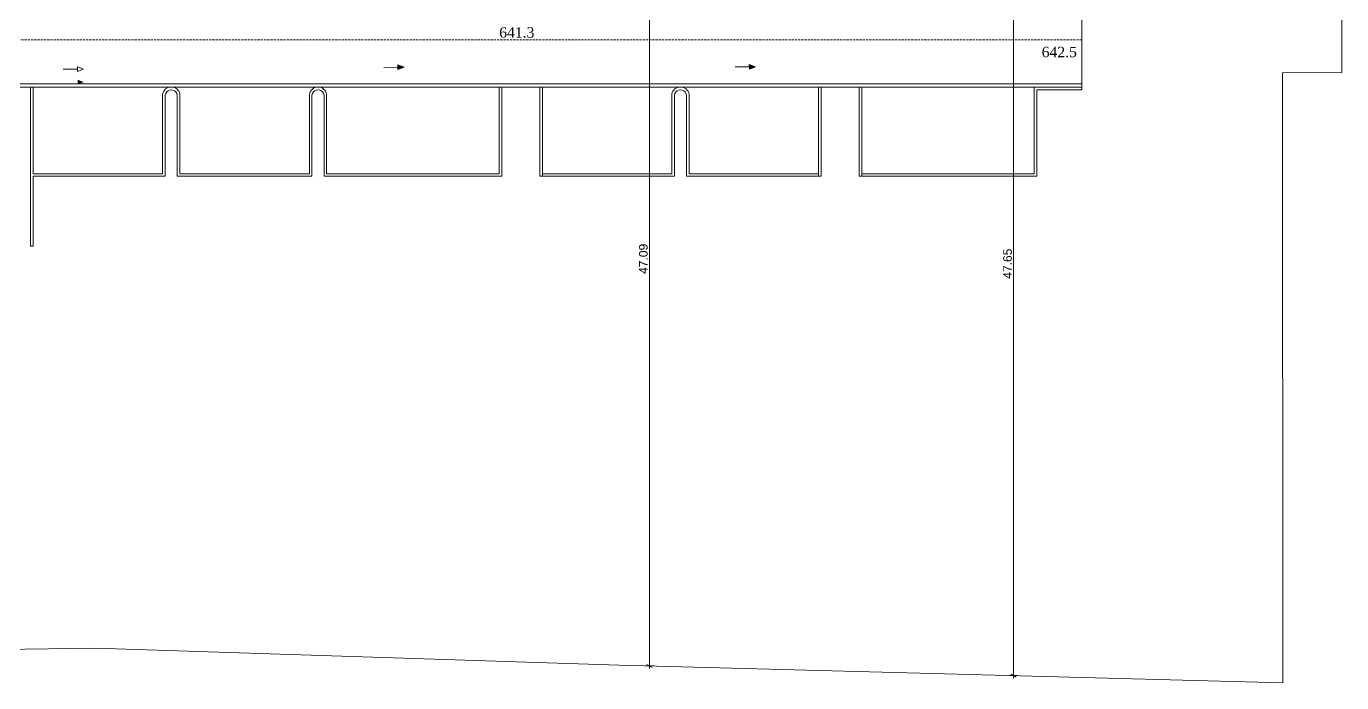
# Model space of a CAD drawing. Header units: millimetres. Extents: x 476571643 to 477489869, y 4620928210 to 4621294454.
# Drawn here: x 477180618 to 477256827, y 4620977771 to 4621015770 of the extents above; entities that cross this region are included whole.
import ezdxf

# ---------------------------------------------------------------- set-up
doc = ezdxf.new("R2010")
doc.units = ezdxf.units.MM
doc.header["$MEASUREMENT"] = 0
doc.linetypes.add('( Hidden )', pattern=[187.5, 125, -62.5])
doc.layers.add('New_._Pen_No__252', color=7, linetype='Continuous', lineweight=0, true_color=0x666666)
for name, color, linetype, lineweight in [('New_gza_Pen_No__250', 7, 'Continuous', 0), ('New_New_piketebi_Pen_No__7_Pen_No__1', 1, 'Continuous', 0), ('New_საბავშვო მოედნები_Pen_No__250', 7, 'Continuous', 0), ('New_საბავშვო მოედნები_Pen_No__255', 255, 'Continuous', 0), ('RED LINE_Pen_No__1', 1, 'Continuous', 0), ('zoma_Pen_No__1', 1, 'Continuous', 0)]:
    doc.layers.add(name, color=color, linetype=linetype, lineweight=lineweight)
doc.layers.add('zoma', color=7, linetype='Continuous')
doc.styles.add('GENERATED_STYLE_2', font='arial.ttf')
doc.styles.add('GENERATED_STYLE_5', font='times.ttf')
doc.dimstyles.new('GENERATED_STYLE__13', dxfattribs={"dimtxt": 500, "dimasz": 228, "dimexe": 0.18, "dimexo": 3, "dimgap": 0.09, "dimtad": 1, "dimlfac": 0.001, "dimzin": 0, "dimdsep": 46, "dimtxsty": 'GENERATED_STYLE_2', "dimblk": 'ARROWHEAD_2', "dimblk1": 'ARROWHEAD_2', "dimblk2": 'ARROWHEAD_2', "dimcen": 0.09, "dimclrd": 1, "dimclre": 1, "dimclrt": 1, "dimadec": 0, "dimazin": 0, "dimtfac": 1, "dimtdec": 4, "dimtmove": 0, "dimatfit": 3, "dimfxl": 1, "dimtolj": 1, "dimtzin": 0, "dimarcsym": 0})

# ---------------------------------------------------------------- blocks, each defined once
blk = doc.blocks.new('*D1266', base_point=(476844527, 4621385791))
at = {"layer": 'zoma_Pen_No__1', "color": 1, "linetype": 'Continuous', "lineweight": 0, "transparency": 16777216}
for p, q in [((477238047, 4621025833), (477237597, 4621025833)), ((477237972, 4621025746), (477237672, 4621025919)), ((477237822, 4621025833), (477237822, 4621025979)), ((477237822, 4620978184), (477237822, 4621025833)), ((477238047, 4620978184), (477237597, 4620978184)), ((477237672, 4620978270), (477237972, 4620978097)), ((477237822, 4620978037), (477237822, 4620978184))]:
    blk.add_line(p, q, dxfattribs=at)
at = {"layer": 'zoma_Pen_No__1', "color": 1, "lineweight": 0, "transparency": 16777216, "insert": (477237722, 4621001153), "char_height": 500, "attachment_point": 7, "rotation": 90, "style": 'GENERATED_STYLE_2'}
blk.add_mtext('\\A1;{\\pql;\\fArial CYR|b0|i0|c204|p34;47.65}', dxfattribs=at)
blk = doc.blocks.new('ARROWHEAD_2')
at = {"color": 0, "linetype": 'Continuous', "lineweight": 0}
for p, q in [((0, 0), (-1, 0)), ((-0.38, -0.66), (0.38, 0.66))]:
    blk.add_line(p, q, dxfattribs=at)
blk = doc.blocks.new('*D1267', base_point=(476844527, 4621385791))
at = {"layer": 'zoma_Pen_No__1', "color": 1, "linetype": 'Continuous', "lineweight": 0, "transparency": 16777216}
for p, q in [((477216947, 4621025833), (477216497, 4621025833)), ((477216872, 4621025746), (477216572, 4621025919)), ((477216722, 4621025833), (477216722, 4621025979)), ((477216722, 4620978744), (477216722, 4621025833)), ((477216947, 4620978744), (477216497, 4620978744)), ((477216572, 4620978830), (477216872, 4620978657)), ((477216722, 4620978597), (477216722, 4620978744))]:
    blk.add_line(p, q, dxfattribs=at)
at = {"layer": 'zoma_Pen_No__1', "color": 1, "lineweight": 0, "transparency": 16777216, "insert": (477216622, 4621001433), "char_height": 500, "attachment_point": 7, "rotation": 90, "style": 'GENERATED_STYLE_2'}
blk.add_mtext('\\A1;{\\pql;\\fArial CYR|b0|i0|c204|p34;47.09}', dxfattribs=at)

msp = doc.modelspace()

# ---------------------------------------------------------------- hatches: boundary and pattern name
at = {"layer": 'New_საბავშვო მოედნები_Pen_No__255', "linetype": 'Continuous', "lineweight": 0}
for points in [[(477202148.341, 4621013262.776), (477202504.106, 4621013402.228), (477202146.652, 4621013537.294)], [(477222509.065, 4621013282.887), (477222864.831, 4621013422.339), (477222507.377, 4621013557.405)], [(477183584.236, 4621012405.836), (477183940.852, 4621012543.098), (477183584.236, 4621012680.36)]]:
    msp.add_hatch(color=255, dxfattribs=at).paths.add_polyline_path(points)

# ---------------------------------------------------------------- linework, layer by layer
at = {"layer": 'New_._Pen_No__252', "color": 251, "linetype": 'Continuous', "lineweight": 0, "true_color": 0x666666, "flags": 128}
for points in [[(477180867.782, 4621003039.381), (477180867.782, 4621012239.381), (477181017.838, 4621012239.381), (477181017.838, 4621007239.381), (477188517.866, 4621007239.381), (477188517.81, 4621011842.188, -0.835989975), (477189517.782, 4621011842.034), (477189517.838, 4621007239.381), (477197017.838, 4621007239.381), (477197017.782, 4621011839.446, -0.84042944), (477198017.784, 4621011839.463), (477198017.838, 4621007239.381), (477208017.838, 4621007239.381), (477208017.838, 4621012239.381), (477208166.782, 4621012239.381), (477208166.782, 4621007089.381), (477208017.838, 4621007089.381), (477197867.812, 4621007089.381), (477197867.785, 4621011692.032, 1.139779908), (477197167.782, 4621011692.034), (477197167.782, 4621007089.381), (477189367.782, 4621007089.381), (477189367.782, 4621011692.034, 1.135456611), (477188667.782, 4621011692.034), (477188667.782, 4621007089.356), (477181017.838, 4621007089.376), (477181017.838, 4621003039.381)], [(477210517.838, 4621007239.381), (477218017.866, 4621007239.381), (477218017.81, 4621011842.188, -0.835989975), (477219017.782, 4621011842.034), (477219017.838, 4621007239.381), (477226517.838, 4621007239.381), (477226517.838, 4621007089.386), (477219017.84, 4621007089.386), (477218867.782, 4621007089.386), (477218867.782, 4621007239.381), (477218867.782, 4621011692.034, 1.135456611), (477218167.782, 4621011692.034), (477218167.782, 4621007239.381), (477218167.782, 4621007089.381), (477218017.868, 4621007089.381), (477210517.838, 4621007089.381)]]:
    msp.add_lwpolyline(points, format="xyb", close=True, dxfattribs=at)
for points in [[(477210367.782, 4621007089.381), (477210367.782, 4621012239.381), (477210517.838, 4621012239.381), (477210517.838, 4621007089.381)], [(477226517.777, 4621012239.381), (477226667.782, 4621012239.381), (477226667.782, 4621007089.386), (477226517.89, 4621007089.386), (477226517.885, 4621007239.381), (477226517.838, 4621007239.381), (477226517.837, 4621007382.612)], [(477228867.836, 4621012239.379), (477229017.838, 4621012239.381), (477229017.896, 4621007239.381), (477229017.896, 4621007089.386), (477228867.866, 4621007089.386)], [(477229017.843, 4621007089.381), (477229017.843, 4621007239.381), (477239017.838, 4621007239.381), (477239017.838, 4621012239.381), (477240167.885, 4621012239.381), (477241767.828, 4621012239.381), (477241767.828, 4621012089.042), (477239167.885, 4621012089.042), (477239167.885, 4621007089.386), (477239017.838, 4621007089.381)]]:
    msp.add_lwpolyline(points, close=True, dxfattribs=at)
at = {"layer": 'New_gza_Pen_No__250', "color": 7, "linetype": 'Continuous', "lineweight": 0}
msp.add_lwpolyline([(477129038.055, 4620987795.159), (477129039.988, 4620983880.963), (477128206.296, 4620982941.26), (477137045.279, 4620982574.138), (477137093.048, 4620982572.154), (477137182.898, 4621003679.885, -0.315884232), (477145108.144, 4621012239.381), (477241767.828, 4621012239.381), (477241767.828, 4621017739.098), (477153022.553, 4621017739.098, -0.326553554), (477149792.168, 4621020901.07), (477149770.869, 4621056644.176)], format="xyb", dxfattribs=at)
at = {"layer": 'New_საბავშვო მოედნები_Pen_No__250', "color": 7, "linetype": '( Hidden )', "lineweight": 0}
msp.add_lwpolyline([(477241767.828, 4621014989.381), (477146313.336, 4621014989.381)], dxfattribs=at)
at = {"layer": 'New_საბავშვო მოედნები_Pen_No__250', "color": 7, "linetype": 'Continuous', "lineweight": 0}
for points in [[(477182760.666, 4621013293.098), (477183584.236, 4621013293.098)], [(477201323.943, 4621013394.971), (477202147.497, 4621013400.035)], [(477221684.667, 4621013415.081), (477222508.221, 4621013420.146)]]:
    msp.add_lwpolyline(points, dxfattribs=at)
for points in [[(477183584.236, 4621013155.836), (477183940.852, 4621013293.098), (477183584.236, 4621013430.36)], [(477202148.341, 4621013262.776), (477202504.106, 4621013402.228), (477202146.652, 4621013537.294)], [(477222509.065, 4621013282.887), (477222864.831, 4621013422.339), (477222507.377, 4621013557.405)]]:
    msp.add_lwpolyline(points, close=True, dxfattribs=at)
msp.add_lwpolyline([(477136967.536, 4620982574.138), (477136967.536, 4621003658.304, -0.316964699), (477145322.738, 4621012439.381), (477241767.828, 4621012439.381)], format="xyb", dxfattribs=at)
at = {"layer": 'RED LINE_Pen_No__1', "color": 1, "linetype": 'Continuous', "lineweight": 0, "flags": 128}
msp.add_lwpolyline([(477256809.582, 4621056332.631), (477256827.237, 4621013095.825), (477253396.723, 4621013081.859), (477253411.23, 4620977770.862), (477214966.81, 4620978790.229), (477184625.849, 4620979760.104), (477160061.115, 4620979420.382)], dxfattribs=at)

# ---------------------------------------------------------------- texts
at = {"layer": 'New_New_piketebi_Pen_No__7_Pen_No__1', "color": 1, "linetype": 'Continuous', "lineweight": 0, "char_height": 600, "attachment_point": 6, "style": 'GENERATED_STYLE_5'}
for s, insert in [('\\A1;{\\pqr;\\fTimes New Roman|b0|i0|c0|p18;641.\\fTimes New Roman|b0|i0|c0|p18;3}', (477210054.75, 4621015407.857)), ('\\A1;{\\pqr;\\fTimes New Roman|b0|i0|c0|p18;64\\fTimes New Roman|b0|i0|c0|p18;2\\fTimes New Roman|b0|i0|c0|p18;.\\fTimes New Roman|b0|i0|c0|p18;5}', (477241485.937, 4621014275.901))]:
    msp.add_mtext(s, dxfattribs=dict(at, insert=insert))

# ---------------------------------------------------------------- dimensions: what is measured, and where the dimension line sits
at = {"layer": 'zoma', "color": 1, "linetype": 'Continuous', "lineweight": 0}
for base, p1, p2, picture, middle in [((477216721.818, 4621025832.543), (477216715.559, 4620978743.861), (477216721.818, 4621025832.543), '*D1267', (477216371.818, 4621002273.346)), ((477237821.818, 4621025832.543), (477237839.002, 4620978183.765), (477237821.818, 4621025832.543), '*D1266', (477237471.818, 4621001993.299))]:
    dim = msp.add_linear_dim(base=base, p1=p1, p2=p2, angle=90, dimstyle='GENERATED_STYLE__13', dxfattribs=at)
    dim.commit()
    dim.dimension.update_dxf_attribs({"geometry": picture, "text_midpoint": middle, "dimtype": 160, "text_rotation": 90})

doc.saveas('drawing.dxf')
